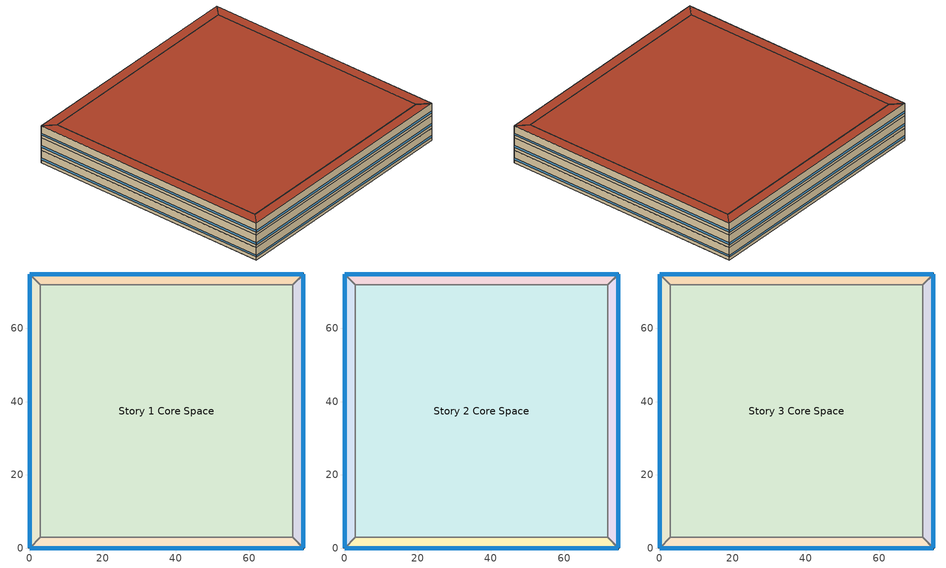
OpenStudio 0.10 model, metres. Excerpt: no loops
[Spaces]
Story 1 West Perimeter Space
 floor ground: 0,0 0,74.83 3,71.83 3,3 z0
 wall outside: 0,74.83 0,0 z0:4
 wall to Story 1 North Perimeter Space: 3,71.83 0,74.83 z0:4
 wall to Story 1 Core Space: 3,3 3,71.83 z0:4
 wall to Story 1 South Perimeter Space: 0,0 3,3 z0:4
 window: 0,74.81 0,0.03 z1:1.6
Story 1 North Perimeter Space
 floor ground: 0,74.83 74.83,74.83 71.83,71.83 3,71.83 z0
 wall outside: 74.83,74.83 0,74.83 z0:4
 wall to Story 1 East Perimeter Space: 71.83,71.83 74.83,74.83 z0:4
 wall to Story 1 Core Space: 3,71.83 71.83,71.83 z0:4
 window: 74.81,74.83 0.03,74.83 z1:1.6
Story 1 East Perimeter Space
 floor ground: 74.83,74.83 74.83,0 71.83,3 71.83,71.83 z0
 wall outside: 74.83,0 74.83,74.83 z0:4
 wall to Story 1 South Perimeter Space: 71.83,3 74.83,0 z0:4
 wall to Story 1 Core Space: 71.83,71.83 71.83,3 z0:4
 window: 74.83,0.03 74.83,74.81 z1:1.6
Story 1 South Perimeter Space
 floor ground: 74.83,0 0,0 3,3 71.83,3 z0
 wall outside: 0,0 74.83,0 z0:4
 wall to Story 1 Core Space: 71.83,3 3,3 z0:4
 window: 0.03,0 74.81,0 z1:1.6
Story 1 Core Space
 floor ground: 3,3 3,71.83 71.83,71.83 71.83,3 z0
Story 2 West Perimeter Space
 floor to Story 1 West Perimeter Space: 0,0 0,74.83 3,71.83 3,3 z4
 wall outside: 0,74.83 0,0 z4:8
 wall to Story 2 North Perimeter Space: 3,71.83 0,74.83 z4:8
 wall to Story 2 Core Space: 3,3 3,71.83 z4:8
 wall to Story 2 South Perimeter Space: 0,0 3,3 z4:8
 window: 0,74.81 0,0.03 z5:5.6
Story 2 North Perimeter Space
 floor to Story 1 North Perimeter Space: 0,74.83 74.83,74.83 71.83,71.83 3,71.83 z4
 wall outside: 74.83,74.83 0,74.83 z4:8
 wall to Story 2 East Perimeter Space: 71.83,71.83 74.83,74.83 z4:8
 wall to Story 2 Core Space: 3,71.83 71.83,71.83 z4:8
 window: 74.81,74.83 0.03,74.83 z5:5.6
Story 2 East Perimeter Space
 floor to Story 1 East Perimeter Space: 74.83,74.83 74.83,0 71.83,3 71.83,71.83 z4
 wall outside: 74.83,0 74.83,74.83 z4:8
 wall to Story 2 South Perimeter Space: 71.83,3 74.83,0 z4:8
 wall to Story 2 Core Space: 71.83,71.83 71.83,3 z4:8
 window: 74.83,0.03 74.83,74.81 z5:5.6
Story 2 South Perimeter Space
 floor to Story 1 South Perimeter Space: 74.83,0 0,0 3,3 71.83,3 z4
 wall outside: 0,0 74.83,0 z4:8
 wall to Story 2 Core Space: 71.83,3 3,3 z4:8
 window: 0.03,0 74.81,0 z5:5.6
Story 2 Core Space
 floor to Story 1 Core Space: 3,3 3,71.83 71.83,71.83 71.83,3 z4
Story 3 West Perimeter Space
 floor to Story 2 West Perimeter Space: 0,0 0,74.83 3,71.83 3,3 z8
 wall outside: 0,74.83 0,0 z8:12
 wall to Story 3 North Perimeter Space: 3,71.83 0,74.83 z8:12
 wall to Story 3 Core Space: 3,3 3,71.83 z8:12
 wall to Story 3 South Perimeter Space: 0,0 3,3 z8:12
 window: 0,74.81 0,0.03 z9:9.6
 roof outside: 3,3 3,71.83 0,74.83 0,0 z12
Story 3 North Perimeter Space
 floor to Story 2 North Perimeter Space: 0,74.83 74.83,74.83 71.83,71.83 3,71.83 z8
 wall outside: 74.83,74.83 0,74.83 z8:12
 wall to Story 3 East Perimeter Space: 71.83,71.83 74.83,74.83 z8:12
 wall to Story 3 Core Space: 3,71.83 71.83,71.83 z8:12
 window: 74.81,74.83 0.03,74.83 z9:9.6
 roof outside: 3,71.83 71.83,71.83 74.83,74.83 0,74.83 z12
Story 3 East Perimeter Space
 floor to Story 2 East Perimeter Space: 74.83,74.83 74.83,0 71.83,3 71.83,71.83 z8
 wall outside: 74.83,0 74.83,74.83 z8:12
 wall to Story 3 South Perimeter Space: 71.83,3 74.83,0 z8:12
 wall to Story 3 Core Space: 71.83,71.83 71.83,3 z8:12
 window: 74.83,0.03 74.83,74.81 z9:9.6
 roof outside: 71.83,71.83 71.83,3 74.83,0 74.83,74.83 z12
Story 3 South Perimeter Space
 floor to Story 2 South Perimeter Space: 74.83,0 0,0 3,3 71.83,3 z8
 wall outside: 0,0 74.83,0 z8:12
 wall to Story 3 Core Space: 71.83,3 3,3 z8:12
 window: 0.03,0 74.81,0 z9:9.6
 roof outside: 71.83,3 3,3 0,0 74.83,0 z12
Story 3 Core Space
 floor to Story 2 Core Space: 3,3 3,71.83 71.83,71.83 71.83,3 z8
 roof outside: 71.83,3 71.83,71.83 3,71.83 3,3 z12
[Building]
OS:Building 1: Default Construction Set=ASHRAE_189.1-2009_ClimateZone 4-5 (mdoff)_ConstSet
[SizingPeriod:DesignDay] Daily Dry-Bulb Temperature Range {deltaC}=9.4; Barometric Pressure {Pa}=101301; Wind Speed {m/s}=5; Wind Direction {deg}=240; Sky Clearness=0; Rain Indicator=0; Snow Indicator=0; Day of Month=21; Month=7; Day Type=SummerDesignDay; Daylight Saving Time Indicator=0; Dry-Bulb Temperature Range Modifier Type=DefaultMultipliers; Solar Model Indicator=ASHRAETau; ASHRAE Taub=0.55; ASHRAE Taud=1.776
Name | Maximum Dry-Bulb Temperature {C} | Humidity Indicating Conditions at Maximum Dry-Bulb {BasedOnField A3} | Humidity Indicating Type
Philadelphia International Ap Ann Clg 1% Condns Enth=>MDB | 30 | 75800 | Enthalpy
Philadelphia International Ap Ann Clg .4% Condns DP=>MDB | 28.1 | 24.1 | Dewpoint
Philadelphia International Ap Ann Clg 2% Condns DB=>MWB | 31.1 | 22.8 | Wetbulb
Philadelphia International Ap Ann Clg 2% Condns DP=>MDB | 26.8 | 22.9 | Dewpoint
[Site]
Philadelphia International Ap_PA_USA Design_Conditions: Latitude {deg}=39.87; Longitude {deg}=-75.23; Time Zone {hr}=-5; Elevation {m}=2
[Material]
Name | Roughness | Thickness | Conductivity | Density | Specific Heat | Thermal Absorptance | Solar Absorptance | Visible Absorptance
000_F08 Metal surface | Smooth | 0.0008 | 45.28 | 7824 | 500
000_F16 Acoustic tile | MediumSmooth | 0.0191 | 0.06 | 368 | 590
000_G01a 19mm gypsum board | MediumSmooth | 0.019 | 0.16 | 800 | 1090
000_G05 25mm wood | MediumSmooth | 0.0254 | 0.15 | 608 | 1630
000_I01 25mm insulation board | MediumRough | 0.0254 | 0.03 | 43 | 1210
000_M11 100mm lightweight concrete | MediumRough | 0.1016 | 0.53 | 1280 | 840
1/2IN Gypsum | Smooth | 0.0127 | 0.16 | 784.9 | 830 | 0.9 | 0.92 | 0.92
MAT-CC05 4 HW CONCRETE | Rough | 0.1016 | 1.311 | 2240 | 836.8 | 0.9 | 0.7 | 0.7
Metal Decking | MediumSmooth | 0.0015 | 45.006 | 7680 | 418.4 | 0.9 | 0.7 | 0.3
Roof Insulation [21] | MediumRough | 0.2105 | 0.049 | 265 | 836.8 | 0.9 | 0.7 | 0.7
Roof Membrane | VeryRough | 0.0095 | 0.16 | 1121.29 | 1460 | 0.9 | 0.7 | 0.7
Wall Insulation [39] | MediumRough | 0.1184 | 0.045 | 265 | 836.8 | 0.9 | 0.7 | 0.7
[Material:AirGap]
Name | Thermal Resistance
000_F04 Wall air space resistance | 0.15
000_F05 Ceiling air space resistance | 0.18
[Material:NoMass] Thermal Absorptance=0.9; Solar Absorptance=0.7
Name | Roughness | Thermal Resistance | Visible Absorptance
CP02 CARPET PAD | VeryRough | 0.2165 | 0.8
MAT-SHEATH | Rough | 0.3626 | 0.7
[WindowMaterial:Gas]
000_Air 13mm: Gas Type=Air; Thickness=0.0127
[WindowMaterial:Glazing] Optical Data Type=SpectralAverage; Thickness=0.003; Infrared Transmittance at Normal Incidence=0
Name | Solar Transmittance at Normal Incidence | Front Side Solar Reflectance at Normal Incidence | Back Side Solar Reflectance at Normal Incidence | Visible Transmittance at Normal Incidence | Front Side Visible Reflectance at Normal Incidence | Back Side Visible Reflectance at Normal Incidence | Front Side Infrared Hemispherical Emissivity | Back Side Infrared Hemispherical Emissivity | Conductivity | Dirt Correction Factor for Solar and Visible Transmittance | Solar Diffusing
000_Clear 3mm | 0.837 | 0.075 | 0.075 | 0.898 | 0.081 | 0.081 | 0.84 | 0.84 | 0.9
Theoretical Glass [207] | 0.3311 | 0.6189 | 0.6189 | 0.44 | 0.51 | 0.51 | 0.9 | 0.9 | 0.0133 | 1 | No
[Construction]
000_ExtSlabCarpet_4in_ClimateZone 1-8: MAT-CC05 4 HW CONCRETE, CP02 CARPET PAD
000_Exterior Door: 000_F08 Metal surface, 000_I01 25mm insulation board
000_Exterior Window: 000_Clear 3mm, 000_Air 13mm, 000_Clear 3mm
000_Interior Ceiling: 000_M11 100mm lightweight concrete, 000_F05 Ceiling air space resistance, 000_F16 Acoustic tile
000_Interior Door; 000_Interior Partition: 000_G05 25mm wood
000_Interior Floor: 000_F16 Acoustic tile, 000_F05 Ceiling air space resistance, 000_M11 100mm lightweight concrete
000_Interior Wall: 000_G01a 19mm gypsum board, 000_F04 Wall air space resistance, 000_G01a 19mm gypsum board
000_Interior Window: 000_Clear 3mm
ASHRAE_189.1-2009_ExtRoof_IEAD_ClimateZone 2-5: Roof Membrane, Roof Insulation [21], Metal Decking
ASHRAE_189.1-2009_ExtWall_SteelFrame_ClimateZone 4-8: MAT-SHEATH, Wall Insulation [39], 1/2IN Gypsum
ASHRAE_189.1-2009_ExtWindow_ClimateZone 4-5: Theoretical Glass [207]
[DefaultConstructionSet]
ASHRAE_189.1-2009_ClimateZone 4-5 (mdoff)_ConstSet: Default Exterior Surface Constructions=ASHRAE_189.1-2009_ClimateZone 4-5 (mdoff)_Exterior_DefSurfCons; Default Interior Surface Constructions=000_Interior_DefSurfCons; Default Ground Contact Surface Constructions=000_Ground_DefSurfCons; Default Exterior SubSurface Constructions=ASHRAE_189.1-2009_ClimateZone 4-5 (mdoff)_Exterior_DefSubCons; Default Interior SubSurface Constructions=000_Interior_DefSubCons; Interior Partition Construction=000_Interior Partition
[DefaultSubSurfaceConstructions] Glass Door Construction=000_Exterior Window; Skylight Construction=000_Exterior Window; Tubular Daylight Dome Construction=000_Interior Window; Tubular Daylight Diffuser Construction=000_Interior Window
Name | Fixed Window Construction | Operable Window Construction | Door Construction
000_Interior_DefSubCons | 000_Interior Window | 000_Interior Window | 000_Interior Door
ASHRAE_189.1-2009_ClimateZone 4-5 (mdoff)_Exterior_DefSubCons | ASHRAE_189.1-2009_ExtWindow_ClimateZone 4-5 | ASHRAE_189.1-2009_ExtWindow_ClimateZone 4-5 | 000_Exterior Door
[DefaultSurfaceConstructions]
Name | Floor Construction | Wall Construction | Roof Ceiling Construction
000_Ground_DefSurfCons | 000_ExtSlabCarpet_4in_ClimateZone 1-8 | 000_ExtSlabCarpet_4in_ClimateZone 1-8 | 000_ExtSlabCarpet_4in_ClimateZone 1-8
000_Interior_DefSurfCons | 000_Interior Floor | 000_Interior Wall | 000_Interior Ceiling
ASHRAE_189.1-2009_ClimateZone 4-5 (mdoff)_Exterior_DefSurfCons | 000_ExtSlabCarpet_4in_ClimateZone 1-8 | ASHRAE_189.1-2009_ExtWall_SteelFrame_ClimateZone 4-8 | ASHRAE_189.1-2009_ExtRoof_IEAD_ClimateZone 2-5
[BuildingStory] Nominal Floor to Floor Height {m}=4
Name | Nominal Z Coordinate {m}
Story 1 | 0
Story 2 | 4
Story 3 | 8
[Space]
Name | Building Story | Thermal Zone
Story 1 West Perimeter Space | Story 1 | Thermal Zone 9
Story 1 North Perimeter Space | Story 1 | Thermal Zone 6
Story 1 East Perimeter Space | Story 1 | Thermal Zone 13
Story 1 South Perimeter Space | Story 1 | Thermal Zone 5
Story 1 Core Space | Story 1 | Thermal Zone 4
Story 2 West Perimeter Space | Story 2 | Thermal Zone 14
Story 2 North Perimeter Space | Story 2 | Thermal Zone 15
Story 2 East Perimeter Space | Story 2 | Thermal Zone 7
Story 2 South Perimeter Space | Story 2 | Thermal Zone 12
Story 2 Core Space | Story 2 | Thermal Zone 11
Story 3 West Perimeter Space | Story 3 | Thermal Zone 1
Story 3 North Perimeter Space | Story 3 | Thermal Zone 3
Story 3 East Perimeter Space | Story 3 | Thermal Zone 8
Story 3 South Perimeter Space | Story 3 | Thermal Zone 2
Story 3 Core Space | Story 3 | Thermal Zone 10
[ThermalZone] Thermostat=Thermostat Setpoint Dual Setpoint 1; Use Ideal Air Loads=No
Thermal Zone 1; Thermal Zone 2; Thermal Zone 3; Thermal Zone 4; Thermal Zone 5; Thermal Zone 6; Thermal Zone 7; Thermal Zone 8; Thermal Zone 9; Thermal Zone 10; Thermal Zone 11; Thermal Zone 12; Thermal Zone 13; Thermal Zone 14; Thermal Zone 15
[Controller:WaterCoil]
Controller Water Coil 1: Action=Normal
[ThermostatSetpoint:DualSetpoint]
Thermostat Setpoint Dual Setpoint 1: Heating Setpoint Temperature Schedule=Heating Sch; Cooling Setpoint Temperature Schedule=Cooling Sch
[Schedule:Ruleset]
Name | Default Day Schedule
Cooling Sch | Cooling Sch Default
Heating Sch | Heating Sch Default
[Schedule:Day]
Cooling Sch Default: 24, 0, 28
Heating Sch Default: 24, 0, 24
